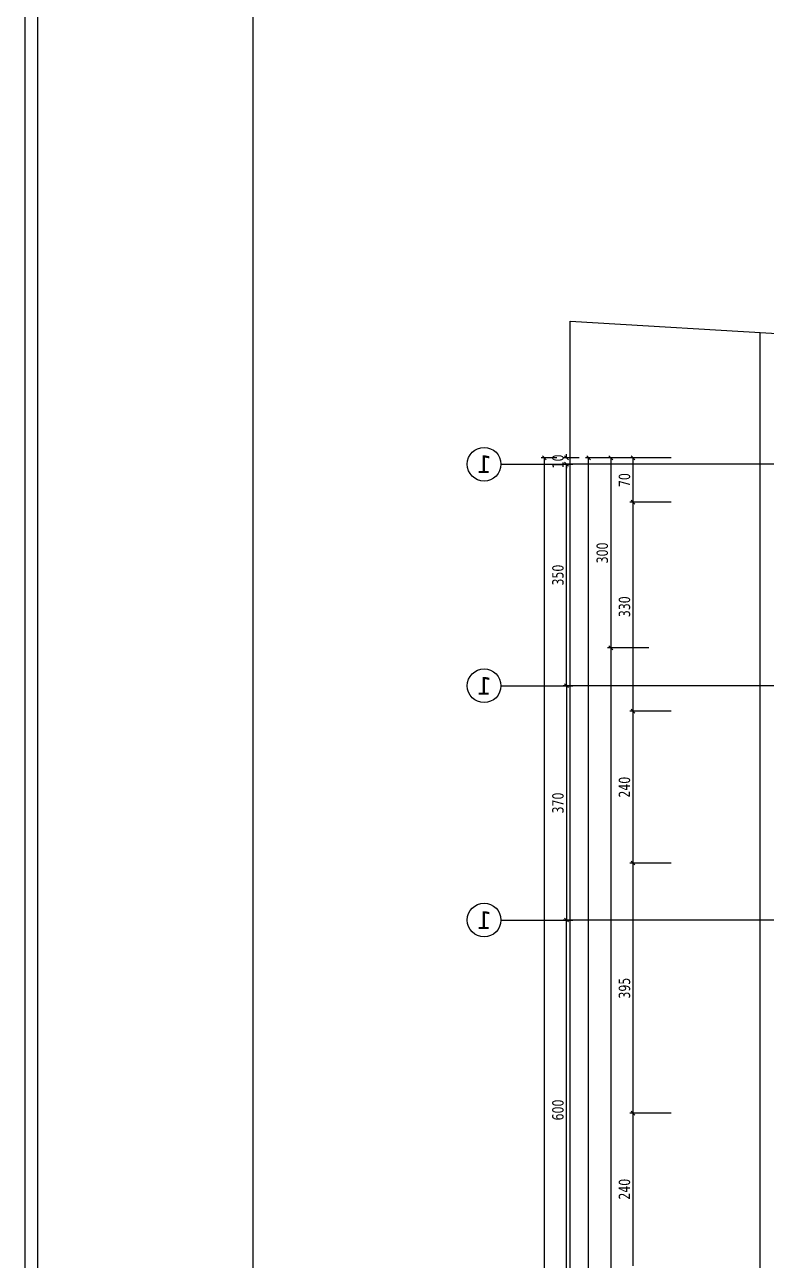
# Model space of a CAD drawing. Header units: millimetres. Extents: x 43168.9 to 43194.6, y -25545.1 to -25543.4.
# Drawn here: x 43172.4719 to 43172.7059, y -25544.0914 to -25543.7011 of the extents above; entities that cross this region are included whole.
import ezdxf
from ezdxf.enums import TextEntityAlignment as Align

# ---------------------------------------------------------------- set-up
doc = ezdxf.new("R2010")
doc.units = ezdxf.units.MM
doc.header["$LTSCALE"] = 200
doc.linetypes.add('DASHDOT', pattern=[1, 0.5, -0.25, 0, -0.25])
doc.linetypes.add('DASHDOT2', pattern=[0.5, 0.25, -0.125, 0, -0.125])
for name, color, linetype in [('aks_sgh', 5, 'DASHDOT2'), ('arsasiniri_sgh', 10, 'Continuous'), ('olcuaks_sgh', 41, 'Continuous'), ('olcudis_sgh', 185, 'Continuous'), ('pafta_sgh', 11, 'Continuous'), ('yapi-yaklasma_sgh', 41, 'DASHDOT')]:
    doc.layers.add(name, color=color, linetype=linetype)
doc.styles.add('dim', font='VERDANA.TTF', dxfattribs={"width": 0.7})
doc.styles.add('text1', font='VERDANA.TTF')

msp = doc.modelspace()

# ---------------------------------------------------------------- linework, layer by layer
for p, q in [((43172.6222, -25543.83992), (43172.64488, -25543.83992)), ((43172.6222, -25543.90991), (43172.64488, -25543.90991)), ((43172.6222, -25543.98392), (43172.64488, -25543.98392))]:
    msp.add_line(p, q)
at = {"color": 0, "linetype": 'ByBlock', "lineweight": -2}
for p, q in [((43172.63648, -25543.83852), (43172.63528, -25543.83732)), ((43172.64228, -25543.83732), (43172.64348, -25543.83852)), ((43172.64348, -25543.84052), (43172.64228, -25543.83932)), ((43172.64348, -25543.84052), (43172.64228, -25543.83932)), ((43172.65048, -25543.83852), (43172.64928, -25543.83732)), ((43172.65748, -25543.83852), (43172.65628, -25543.83732)), ((43172.66448, -25543.83852), (43172.66328, -25543.83732)), ((43172.66448, -25543.85252), (43172.66328, -25543.85132)), ((43172.66328, -25543.85132), (43172.66448, -25543.85252)), ((43172.65628, -25543.89732), (43172.65748, -25543.89852)), ((43172.65748, -25543.89852), (43172.65628, -25543.89732)), ((43172.64228, -25543.90931), (43172.64348, -25543.91051)), ((43172.64348, -25543.91051), (43172.64228, -25543.90931)), ((43172.66448, -25543.91852), (43172.66328, -25543.91732)), ((43172.66328, -25543.91732), (43172.66448, -25543.91852)), ((43172.66448, -25543.96652), (43172.66328, -25543.96532)), ((43172.66328, -25543.96532), (43172.66448, -25543.96652)), ((43172.64348, -25543.98452), (43172.64228, -25543.98332)), ((43172.64228, -25543.98332), (43172.64348, -25543.98452)), ((43172.66448, -25544.04552), (43172.66328, -25544.04432)), ((43172.66328, -25544.04432), (43172.66448, -25544.04552))]:
    msp.add_line(p, q, dxfattribs=at)
at = {"linetype": 'Continuous'}
for centre in [(43172.61688, -25543.83992), (43172.61688, -25543.90991), (43172.61688, -25543.98392)]:
    msp.add_circle(centre, 0.00532, dxfattribs=at)
at = {"layer": 'aks_sgh'}
for p, q in [((43173.44688, -25543.83992), (43172.64488, -25543.83992)), ((43173.44688, -25543.90991), (43172.64488, -25543.90991)), ((43173.44688, -25543.98392), (43172.64488, -25543.98392))]:
    msp.add_line(p, q, dxfattribs=at)
at = {"layer": 'arsasiniri_sgh', "color": 14}
msp.add_line((43172.544, -25544.89), (43172.544, -25543.58847), dxfattribs=at)
at = {"layer": 'olcuaks_sgh'}
for p, q in [((43172.63988, -25543.83792), (43172.63488, -25543.83792)), ((43172.63588, -25543.83767), (43172.63588, -25544.55117)), ((43172.64688, -25543.83792), (43172.64188, -25543.83792)), ((43172.64688, -25543.83992), (43172.64188, -25543.83992)), ((43172.64688, -25543.83992), (43172.64188, -25543.83992)), ((43172.64288, -25543.83792), (43172.64288, -25543.83672)), ((43172.64288, -25543.91016), (43172.64288, -25543.83967)), ((43172.64288, -25543.83992), (43172.64288, -25543.84112)), ((43172.64688, -25543.90991), (43172.64188, -25543.90991)), ((43172.64688, -25543.90991), (43172.64188, -25543.90991)), ((43172.64288, -25543.90966), (43172.64288, -25543.98417)), ((43172.64488, -25543.98392), (43172.64188, -25543.98392)), ((43172.64688, -25543.98392), (43172.64188, -25543.98392)), ((43172.64288, -25544.10417), (43172.64288, -25543.98367))]:
    msp.add_line(p, q, dxfattribs=at)
at = {"layer": 'olcudis_sgh'}
for p, q in [((43172.66188, -25543.83792), (43172.64888, -25543.83792)), ((43172.64988, -25544.55117), (43172.64988, -25543.83767)), ((43172.66888, -25543.83792), (43172.65588, -25543.83792)), ((43172.65688, -25543.83767), (43172.65688, -25543.89817)), ((43172.67588, -25543.83792), (43172.66288, -25543.83792)), ((43172.66388, -25543.85217), (43172.66388, -25543.83767)), ((43172.67588, -25543.85192), (43172.66288, -25543.85192)), ((43172.67588, -25543.85192), (43172.66288, -25543.85192)), ((43172.66388, -25543.91817), (43172.66388, -25543.85167)), ((43172.66888, -25543.89792), (43172.65588, -25543.89792)), ((43172.66888, -25543.89792), (43172.65588, -25543.89792)), ((43172.65688, -25543.89767), (43172.65688, -25544.46517)), ((43172.67588, -25543.91792), (43172.66288, -25543.91792)), ((43172.67588, -25543.91792), (43172.66288, -25543.91792)), ((43172.66388, -25543.96617), (43172.66388, -25543.91767)), ((43172.67588, -25543.96592), (43172.66288, -25543.96592)), ((43172.67588, -25543.96592), (43172.66288, -25543.96592)), ((43172.66388, -25544.04517), (43172.66388, -25543.96567)), ((43172.67588, -25544.04492), (43172.66288, -25544.04492)), ((43172.67588, -25544.04492), (43172.66288, -25544.04492)), ((43172.66388, -25544.09317), (43172.66388, -25544.04467))]:
    msp.add_line(p, q, dxfattribs=at)
at = {"layer": 'pafta_sgh'}
for p, q in [((43172.47188, -25543.526), (43172.47188, -25544.954)), ((43172.47588, -25543.53), (43172.47588, -25544.95))]:
    msp.add_line(p, q, dxfattribs=at)
at = {"layer": 'yapi-yaklasma_sgh'}
for p, q in [((43172.644, -25543.79476), (43173.45777, -25543.84307)), ((43172.644, -25544.78759), (43172.644, -25543.79476)), ((43172.644, -25543.79476), (43173.45777, -25543.84307)), ((43172.644, -25544.78759), (43172.644, -25543.79476)), ((43172.704, -25544.72615), (43172.704, -25543.79832)), ((43172.704, -25544.72615), (43172.704, -25543.79832))]:
    msp.add_line(p, q, dxfattribs=at)

# ---------------------------------------------------------------- texts
at = {"linetype": 'Continuous', "style": 'text1', "text_generation_flag": 4}
for p in [(43172.61688, -25543.83992), (43172.61688, -25543.90991), (43172.61688, -25543.98392)]:
    msp.add_attdef('1', text='', height=0.0056, rotation=180, dxfattribs=at).set_placement(p, align=Align.MIDDLE)
at = {"layer": 'olcuaks_sgh', "color": 2, "style": 'dim', "width": 0.7}
for s, p in [('10', (43172.64197, -25543.84124)), ('350', (43172.64197, -25543.87825)), ('370', (43172.64197, -25543.95025)), ('600', (43172.64197, -25544.04723))]:
    msp.add_text(s, height=0.0036, rotation=90, dxfattribs=at).set_placement(p)
at = {"layer": 'olcudis_sgh', "color": 2, "style": 'dim', "width": 0.7}
for s, p in [('70', (43172.66297, -25543.84714)), ('300', (43172.65597, -25543.87125)), ('330', (43172.66297, -25543.88825)), ('240', (43172.66297, -25543.94525)), ('395', (43172.66297, -25544.00874)), ('240', (43172.66297, -25544.07225))]:
    msp.add_text(s, height=0.0036, rotation=90, dxfattribs=at).set_placement(p)

doc.saveas('drawing.dxf')
